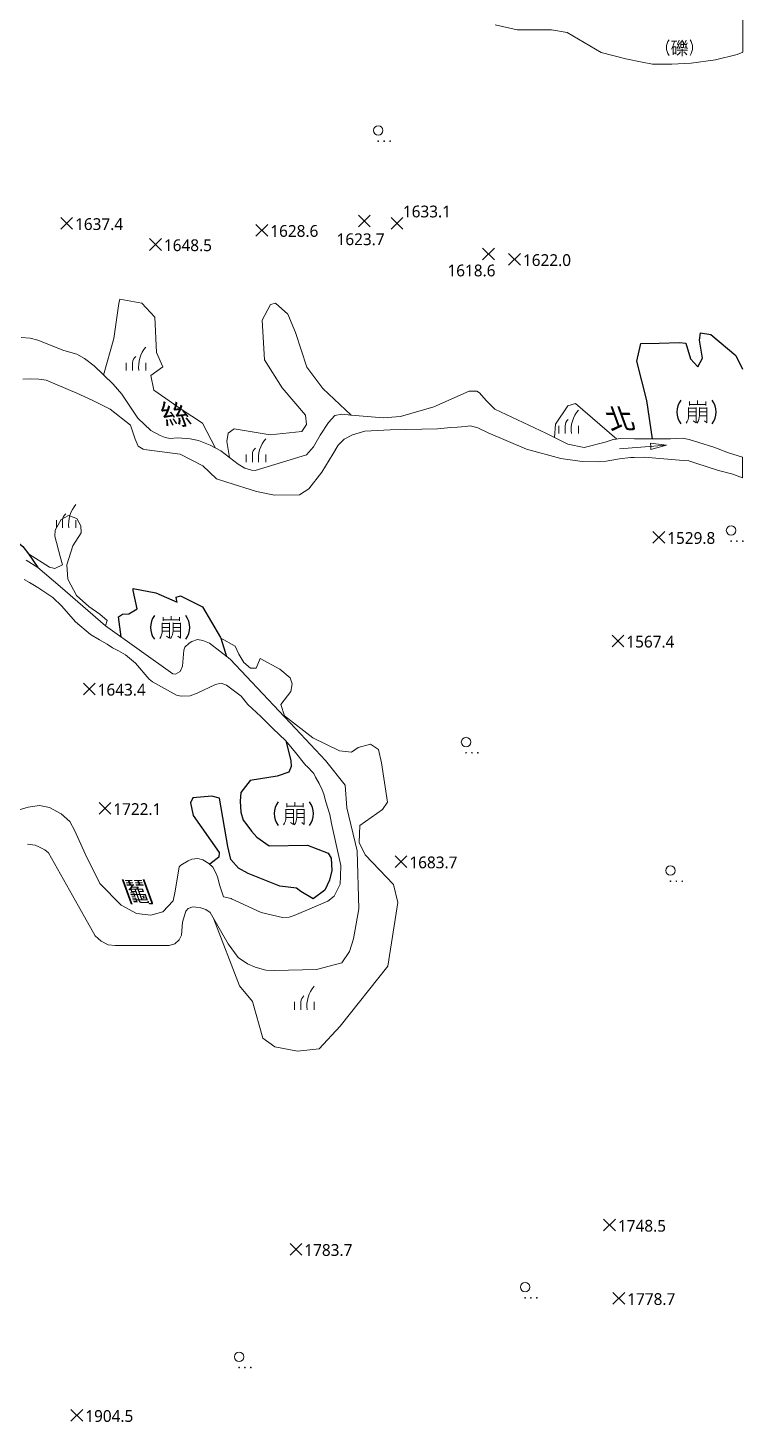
# Model space of a CAD drawing. Header units: metres. Extents: x 232867 to 235443, y 2535802 to 2538582.
# Drawn here: x 234987 to 235442, y 2535843 to 2536730 of the extents above; entities that cross this region are included whole.
import ezdxf
from ezdxf.enums import TextEntityAlignment as Align

# ---------------------------------------------------------------- set-up
doc = ezdxf.new("R2010")
doc.units = ezdxf.units.M
for name, color, linetype, lineweight in [('9510101', 5, 'Continuous', 20), ('9510109', 4, 'Continuous', 20), ('9510503', 5, 'Continuous', 20), ('9710500', 3, 'Continuous', 20), ('9720000', 3, 'Continuous', 20)]:
    doc.layers.add(name, color=color, linetype=linetype, lineweight=lineweight)
doc.layers.add('9540203', color=34, linetype='Continuous', lineweight=20, true_color=0xa55200)
doc.layers.add('9790201', color=34, linetype='145', lineweight=20, true_color=0xa55200)
doc.layers.add('9810200', color=7, linetype='Continuous')
doc.layers.add('9820205', color=34, linetype='Continuous', true_color=0xa55200)
doc.styles.add('LMP', font='')
doc.styles.get('LMP').set_extended_font_data('Microsoft JhengHei')
doc.linetypes.add('145', pattern='A,0,-7.5,[10,base.shx,S=1,R=0,X=0,Y=0]', length=7.5)

# ---------------------------------------------------------------- blocks, each defined once
blk = doc.blocks.new('95423')
at = {"linetype": 'Continuous'}
for points in [[(-8.038459, 4.930951, 0.333333), (-8.038459, -5.069049)], [(5.294874, -5.069049, 0.333333), (5.294874, 4.930951)]]:
    blk.add_lwpolyline(points, format="xyb", dxfattribs=at)
for points in [[(-6.517338, 4.020808), (-3.120598, 3.98995)], [(-4.649285, 4.003837), (-5.035124, 2.261878), (-5.652713, 0.610952), (-6.007826, -0.237655), (-6.486458, -1.086262)], [(-5.703949, 0.488515), (-3.645549, 0.487518), (-3.691487, -4.344848)], [(-5.412274, 0.488373), (-5.381306, -4.711387)], [(-1.177484, 2.956224), (-1.565528, 2.041063), (-2.791747, -0.20806), (-2.714138, -0.47175), (-1.348224, -0.20806)], [(-1.658659, 4.693477), (-2.248486, 3.049291), (-2.745182, 2.087597), (-2.667573, 1.87044), (-1.565528, 2.041063)], [(-1.565528, 0.629545), (-1.348224, -0.20806), (-1.22405, -0.844019)], [(-0.510049, 3.545649), (-0.510049, -0.130504), (1.07317, -0.099481), (1.07317, 3.56116), (-0.028874, 3.576672), (-0.510049, 3.545649)], [(-0.510049, 1.823907), (1.07317, 1.792884)], [(0.467822, 4.7245), (-0.028874, 3.576672)], [(2.765042, 4.569388), (1.694041, 2.056575), (1.756128, 1.854929), (3.044434, 1.979019)], [(3.416956, 3.018268), (3.044434, 1.979019), (1.926867, -0.316638), (1.973432, -0.533795), (3.308304, -0.223571)], [(3.01339, 0.536478), (3.308304, -0.223571), (3.463521, -0.85953)], [(-3.685038, -3.666464), (-5.358978, -3.619674)], [(-2.962791, -1.812378), (3.587391, -1.812378)], [(-0.851832, -2.836116), (-1.705529, -3.766788), (-2.931747, -4.852571)], [(0.327822, -0.850683), (0.281257, -5.550575)], [(1.398823, -2.851627), (2.392216, -3.735766), (3.354564, -4.790527)]]:
    blk.add_lwpolyline(points)
blk = doc.blocks.new('97132')
at = {"linetype": 'Continuous'}
for points in [[(-3.2, 6.8, 1), (2.8, 6.8, 1)], [(-0.4, 0, 1), (0, 0, 1)], [(3.35, 0, 1), (3.75, 0, 1)], [(7.1, 0, 1), (7.5, 0, 1)]]:
    blk.add_lwpolyline(points, format="xyb", close=True, dxfattribs=at)
blk = doc.blocks.new('97200')
at = {"linetype": 'Continuous'}
for points in [[(-0.25, 9, 0.201941), (-2.25, 5)], [(6.25, 15, 0.214635), (1.75, 0)]]:
    blk.add_lwpolyline(points, format="xyb", dxfattribs=at)
for points in [[(-6.25, 5), (-6.25, 0)], [(-2.25, 0), (-2.25, 5)], [(6.25, 5), (6.25, 0)]]:
    blk.add_lwpolyline(points, dxfattribs=at)
blk = doc.blocks.new('95153')
at = {"color": 5, "linetype": 'Continuous'}
blk.add_lwpolyline([(15, 0), (5, 2), (5, 0), (5, -2), (15, 0), (-15, 0)], dxfattribs=at)
blk = doc.blocks.new('98225')
at = {"lineweight": 0}
for points in [[(-6.557994, -7.127561), (-5.892824, -5.979033), (-5.403554, -4.744772), (-5.10201, -3.451385), (-4.997061, -2.128435), (-4.997061, -1.815065), (-4.997061, 2.87217)], [(-4.997061, 2.558801), (-0.311303, 2.558801), (-0.311303, -2.128435), (-0.311303, -6.81567), (-2.185606, -5.565149)], [(-4.997061, 0.059238), (-0.311303, 0.059238)], [(-4.3718, 4.121213), (-4.3718, 6.620776)], [(5.936866, 4.746473), (4.999714, 4.746473), (0.313957, 4.746473), (-4.3718, 4.746473)], [(-0.311303, 2.87217), (-0.311303, 2.558801)], [(0.313957, -7.127561), (0.979128, -5.979033), (1.468397, -4.744772), (1.769941, -3.451385), (1.876369, -2.128435), (1.876369, 2.558801), (1.876369, 2.87217)], [(0.625848, 7.246036), (0.625848, 4.746473)], [(1.876369, 2.558801), (6.560648, 2.558801)], [(1.876369, 0.059238), (6.560648, 0.059238)], [(6.560648, 2.87217), (6.560648, -1.815065), (6.560648, -6.503779), (6.560648, -6.81567), (4.999714, -5.565149)], [(5.936866, 4.121213), (5.936866, 6.620776)], [(-0.311303, -2.440326), (-4.997061, -2.440326)], [(6.560648, -2.440326), (1.876369, -2.440326)]]:
    blk.add_lwpolyline(points, dxfattribs=at)
for start, end in [(143.130102, 216.869898), (323.130102, 36.869898)]:
    blk.add_arc((0, 0), 12.5, start, end)
blk = doc.blocks.new('98120')
at = {"linetype": 'Continuous'}
for points in [[(-3.75, -3.75), (3.75, 3.75)], [(-3.75, 3.75), (3.75, -3.75)]]:
    blk.add_lwpolyline(points, dxfattribs=at)

msp = doc.modelspace()

# ---------------------------------------------------------------- linework, layer by layer
at = {"layer": '9510101', "lineweight": 0, "flags": 128}
for points in [[(234982.44598, 2536533.134248), (234988.10728, 2536532.573948), (234993.10358, 2536531.338948), (235009.52798, 2536524.737748), (235017.80148, 2536522.402148), (235022.66908, 2536519.775348), (235028.82068, 2536515.111148), (235041.06288, 2536503.272148), (235046.48988, 2536497.102748), (235056.61988, 2536481.743348), (235065.02948, 2536473.831548), (235070.90968, 2536470.664748), (235074.08068, 2536469.371948), (235077.30788, 2536468.825148), (235082.06428, 2536469.137348), (235090.04328, 2536468.585948), (235095.34588, 2536467.600348), (235102.74348, 2536464.546148), (235109.45308, 2536460.869148), (235120.63788, 2536452.394948), (235124.83228, 2536449.977748), (235128.93128, 2536448.715948), (235131.25708, 2536448.409148), (235163.94628, 2536458.317148), (235168.49108, 2536463.442748), (235172.68328, 2536470.952948), (235178.09888, 2536479.075348), (235182.04848, 2536483.384948), (235186.52968, 2536484.336148), (235192.34408, 2536483.567948), (235212.80908, 2536482.042748), (235223.89168, 2536482.893748), (235244.95728, 2536488.933348), (235267.44208, 2536498.883748), (235272.29828, 2536498.955748), (235274.12488, 2536497.762748), (235278.37348, 2536492.988548), (235283.77648, 2536487.517348), (235316.307311, 2536472.277913), (235330.217889, 2536465.119344), (235340.586109, 2536463.0379), (235354.083581, 2536466.572339), (235359.12268, 2536468.067348), (235363.94068, 2536468.819348), (235372.72388, 2536468.539948), (235395.64068, 2536468.579948), (235403.26928, 2536468.997748), (235407.48918, 2536468.123248), (235413.68558, 2536466.288348), (235423.13788, 2536463.354748), (235432.49988, 2536459.619748), (235441.363044, 2536457.013217), (235441.350254, 2536443.752358), (235435.27748, 2536446.085148), (235426.21228, 2536448.378748), (235411.69068, 2536453.126348), (235407.24408, 2536454.668348), (235401.30628, 2536455.081548), (235378.85558, 2536456.950748), (235372.42398, 2536456.769648), (235370.15938, 2536456.814948), (235363.268743, 2536455.839723), (235354.687295, 2536454.331119), (235349.771287, 2536453.900086), (235339.508051, 2536454.115602), (235325.744506, 2536456.014348), (235303.95458, 2536461.991448), (235279.559673, 2536472.439329), (235272.953827, 2536475.57426), (235270.65688, 2536476.270448), (235268.09368, 2536476.781648), (235266.66478, 2536476.622048), (235262.726678, 2536476.264065), (235260.183204, 2536475.940636), (235255.950803, 2536475.797573), (235247.29648, 2536474.863448), (235217.28738, 2536474.377148), (235201.09978, 2536473.383048), (235193.24208, 2536471.102948), (235187.91328, 2536468.392748), (235184.22648, 2536464.651848), (235180.70368, 2536458.830148), (235173.80548, 2536447.336348), (235165.41378, 2536436.874148), (235159.64818, 2536432.971448), (235143.75218, 2536432.722748), (235132.14608, 2536435.028948), (235113.38118, 2536441.007848), (235106.82868, 2536443.048448), (235098.00038, 2536451.469148), (235083.53408, 2536458.813448), (235062.41508, 2536461.654648), (235060.18318, 2536462.086748), (235056.90148, 2536463.850548), (235054.93598, 2536468.448048), (235052.04718, 2536477.352248), (235039.04688, 2536487.382448), (235027.56298, 2536493.258448), (235017.94768, 2536497.584748), (234998.37228, 2536506.002548), (234993.72768, 2536506.626348), (234988.24488, 2536506.663548), (234983.58748, 2536506.457948)], [(234985.603279, 2536391.484156), (234993.132787, 2536386.818014), (235007.34308, 2536374.722348), (235036.17548, 2536349.584548), (235078.97988, 2536319.027348), (235080.59228, 2536319.002748), (235083.65808, 2536320.614948), (235085.13808, 2536324.002348), (235085.93708, 2536334.127748), (235086.61228, 2536336.098948), (235089.32348, 2536338.638148), (235090.99888, 2536339.718748), (235094.65728, 2536340.907148), (235098.10548, 2536340.393748), (235102.36468, 2536338.670148), (235115.48068, 2536328.471148), (235156.97248, 2536284.294148), (235176.01788, 2536264.051748), (235188.56458, 2536248.338548), (235189.74398, 2536233.982548), (235196.30218, 2536206.562848), (235197.39668, 2536169.663848), (235194.02578, 2536150.462748), (235191.45898, 2536142.454848), (235186.41718, 2536135.302948), (235170.30908, 2536131.059348), (235143.61848, 2536130.405748), (235138.04608, 2536130.628748), (235131.25588, 2536132.575148), (235126.49488, 2536134.629148), (235120.56568, 2536138.636348), (235114.15588, 2536147.442748), (235102.66208, 2536167.340148), (235100.01948, 2536169.315748), (235096.76188, 2536170.240748), (235093.54388, 2536170.750548), (235091.65668, 2536170.871348), (235088.78548, 2536169.947348), (235087.28388, 2536168.173148), (235085.05828, 2536161.202748), (235084.51748, 2536152.916748), (235083.04528, 2536150.035948), (235080.19428, 2536147.406748), (235076.62868, 2536146.262948), (235042.30128, 2536146.416548), (235037.83828, 2536146.853148), (235033.35488, 2536148.994948), (235029.53828, 2536152.555148), (235022.67188, 2536164.640348), (234999.92628, 2536205.214548), (234997.56028, 2536207.185748), (234993.81208, 2536209.178148), (234991.29348, 2536210.230348), (234986.60108, 2536210.716548)], [(234977.91208, 2536231.605748), (234986.84378, 2536234.261048), (234994.19688, 2536235.462748), (235000.55468, 2536234.204348), (235007.94028, 2536230.065648), (235013.45418, 2536225.193348), (235016.52098, 2536219.294948), (235023.24928, 2536204.615248), (235032.60088, 2536185.766448), (235046.10678, 2536171.996048), (235055.80848, 2536166.717448), (235065.05168, 2536165.621848), (235072.54288, 2536167.834848), (235079.13998, 2536174.661048), (235080.54528, 2536180.876648), (235082.90428, 2536196.336248), (235084.05178, 2536197.498248), (235088.79748, 2536200.271048), (235090.95598, 2536201.295248), (235094.84988, 2536201.753148), (235098.03008, 2536200.907448), (235101.94158, 2536198.478648), (235104.40908, 2536196.185048), (235106.30718, 2536192.588648), (235107.47758, 2536189.997948), (235108.95598, 2536184.233848), (235111.31608, 2536177.233248), (235116.16928, 2536176.130448), (235116.20728, 2536176.095348), (235135.08148, 2536167.368348), (235148.76608, 2536164.082948), (235152.93228, 2536164.268548), (235156.20808, 2536165.417548), (235177.59388, 2536174.550548), (235181.716536, 2536177.751083), (235185.470135, 2536185.399293), (235185.698203, 2536190.338467), (235185.850243, 2536197.177334), (235179.92988, 2536223.977548), (235178.840168, 2536229.626687), (235176.231692, 2536237.708069), (235175.00788, 2536242.493548), (235173.94228, 2536245.360748), (235172.078631, 2536249.398048), (235169.83448, 2536253.455748), (235168.62368, 2536255.691548), (235164.23908, 2536260.464748), (235163.54328, 2536260.775548), (235156.157348, 2536270.23899), (235150.71958, 2536276.637048), (235142.84228, 2536284.199748), (235134.88998, 2536292.054748), (235126.72558, 2536299.603848), (235122.44568, 2536305.020148), (235113.11408, 2536311.836748), (235109.82928, 2536313.085948), (235106.13128, 2536312.440948), (235094.55048, 2536306.756948), (235089.90908, 2536305.107748), (235084.22528, 2536304.832348), (235081.24848, 2536305.465948), (235066.10668, 2536314.113348), (235063.91108, 2536315.681748), (235055.24448, 2536325.920748), (235048.91788, 2536331.151348), (235044.36388, 2536333.757648), (235040.54618, 2536335.636648), (235037.178885, 2536337.975011), (235032.378347, 2536340.852739), (235026.665364, 2536344.15623), (235017.06998, 2536352.136248), (235008.33388, 2536362.227148), (235002.517014, 2536367.610879), (234993.055839, 2536374.140573), (234987.72454, 2536377.217774), (234984.42161, 2536379.131809)]]:
    msp.add_lwpolyline(points, dxfattribs=at).dxf.unprotected_set("ltscale", 0)
at = {"layer": '9510109', "lineweight": 0, "flags": 128}
for points in [[(235441.728096, 2536835.505788), (235441.611515, 2536714.632948), (235441.611514, 2536714.632948), (235438.065914, 2536713.146148), (235424.168314, 2536709.759948), (235408.688714, 2536707.509948), (235396.524714, 2536706.859148), (235384.176314, 2536706.840948), (235377.512314, 2536708.146148), (235367.130714, 2536710.230548), (235351.402814, 2536714.328048), (235329.878614, 2536727.081848), (235319.980914, 2536728.725248), (235298.096814, 2536728.830548), (235284.101314, 2536731.894348)], [(234982.446014, 2536533.134248), (234988.107214, 2536532.573948), (234993.103514, 2536531.338948), (235009.527914, 2536524.737748), (235017.801514, 2536522.402148), (235022.669114, 2536519.775348), (235028.820714, 2536515.111148), (235041.062914, 2536503.272148), (235046.489914, 2536497.102748), (235056.619914, 2536481.743348), (235065.029514, 2536473.831548), (235070.909714, 2536470.664748), (235074.080714, 2536469.371948), (235077.307914, 2536468.825148), (235082.064314, 2536469.137348), (235090.043314, 2536468.585948), (235095.345914, 2536467.600348), (235102.743514, 2536464.546148), (235109.453114, 2536460.869148), (235120.637914, 2536452.394948), (235124.832314, 2536449.977748), (235128.931314, 2536448.715948), (235131.257114, 2536448.409148), (235163.946314, 2536458.317148), (235168.491114, 2536463.442748), (235172.683314, 2536470.952948), (235178.098914, 2536479.075348), (235182.048514, 2536483.384948), (235186.529714, 2536484.336148), (235192.344114, 2536483.567948), (235212.809114, 2536482.042748), (235223.891714, 2536482.893748), (235244.957314, 2536488.933348), (235267.442114, 2536498.883748), (235272.298314, 2536498.955748), (235274.124914, 2536497.762748), (235278.373514, 2536492.988548), (235283.776514, 2536487.517348), (235316.307345, 2536472.277913), (235330.217922, 2536465.119344), (235340.586143, 2536463.0379), (235354.083614, 2536466.572339), (235359.122714, 2536468.067348), (235363.940714, 2536468.819348), (235372.723914, 2536468.539948), (235395.640714, 2536468.579948), (235403.269314, 2536468.997748), (235407.489114, 2536468.123248), (235413.685614, 2536466.288348), (235423.137914, 2536463.354748), (235432.499914, 2536459.619748), (235441.363044, 2536457.013227), (235441.350254, 2536443.752345), (235441.350214, 2536443.752348), (235435.277414, 2536446.085148), (235426.212314, 2536448.378748), (235411.690714, 2536453.126348), (235407.244114, 2536454.668348), (235401.306314, 2536455.081548), (235378.855514, 2536456.950748), (235372.424014, 2536456.769648), (235370.159414, 2536456.814948), (235363.268776, 2536455.839723), (235354.687328, 2536454.331119), (235349.771221, 2536453.900086), (235339.508085, 2536454.115602), (235325.744539, 2536456.014348), (235303.954614, 2536461.991448), (235279.559706, 2536472.439329), (235272.95386, 2536475.57426), (235270.656914, 2536476.270448), (235268.093714, 2536476.781648), (235266.664814, 2536476.622048), (235262.726612, 2536476.264065), (235260.183237, 2536475.940636), (235255.950837, 2536475.797573), (235247.296514, 2536474.863448), (235217.287414, 2536474.377148), (235201.099814, 2536473.383048), (235193.242014, 2536471.102948), (235187.913314, 2536468.392748), (235184.226514, 2536464.651848), (235180.703614, 2536458.830148), (235173.805414, 2536447.336348), (235165.413814, 2536436.874148), (235159.648114, 2536432.971448), (235143.752214, 2536432.722748), (235132.146114, 2536435.028948), (235113.381114, 2536441.007848), (235106.828614, 2536443.048448), (235098.000314, 2536451.469148), (235083.534014, 2536458.813448), (235062.415014, 2536461.654648), (235060.183214, 2536462.086748), (235056.901414, 2536463.850548), (235054.936014, 2536468.448048), (235052.047214, 2536477.352248), (235039.046814, 2536487.382448), (235027.562914, 2536493.258448), (235017.947714, 2536497.584748), (234998.372314, 2536506.002548), (234993.727714, 2536506.626348), (234988.244914, 2536506.663548), (234983.587514, 2536506.457948)], [(234985.603313, 2536391.484156), (234993.132821, 2536386.818014), (235007.343114, 2536374.722348), (235036.175514, 2536349.584548), (235078.979914, 2536319.027348), (235080.592314, 2536319.002748), (235083.658114, 2536320.614948), (235085.138114, 2536324.002348), (235085.937114, 2536334.127748), (235086.612314, 2536336.098948), (235089.323514, 2536338.638148), (235090.998914, 2536339.718748), (235094.657314, 2536340.907148), (235098.105514, 2536340.393748), (235102.364714, 2536338.670148), (235115.480714, 2536328.471148), (235156.972514, 2536284.294148), (235176.017914, 2536264.051748), (235188.564614, 2536248.338548), (235189.744014, 2536233.982548), (235196.302114, 2536206.562848), (235197.396714, 2536169.663848), (235194.025814, 2536150.462748), (235191.459014, 2536142.454848), (235186.417214, 2536135.302948), (235170.309114, 2536131.059348), (235143.618514, 2536130.405748), (235138.046114, 2536130.628748), (235131.255914, 2536132.575148), (235126.494914, 2536134.629148), (235120.565714, 2536138.636348), (235114.155914, 2536147.442748), (235102.662114, 2536167.340148), (235100.019514, 2536169.315748), (235096.761914, 2536170.240748), (235093.543914, 2536170.750548), (235091.656714, 2536170.871348), (235088.785514, 2536169.947348), (235087.283914, 2536168.173148), (235085.058314, 2536161.202748), (235084.517514, 2536152.916748), (235083.045314, 2536150.035948), (235080.194314, 2536147.406748), (235076.628714, 2536146.262948), (235042.301314, 2536146.416548), (235037.838314, 2536146.853148), (235033.354914, 2536148.994948), (235029.538314, 2536152.555148), (235022.671914, 2536164.640348), (234999.926314, 2536205.214548), (234997.560314, 2536207.185748), (234993.812114, 2536209.178148), (234991.293514, 2536210.230348), (234986.601114, 2536210.716548)], [(234977.912114, 2536231.605748), (234986.843814, 2536234.261048), (234994.196814, 2536235.462748), (235000.554614, 2536234.204348), (235007.940214, 2536230.065648), (235013.454214, 2536225.193348), (235016.520914, 2536219.294948), (235023.249314, 2536204.615248), (235032.600914, 2536185.766448), (235046.106714, 2536171.996048), (235055.808514, 2536166.717448), (235065.051714, 2536165.621848), (235072.542914, 2536167.834848), (235079.140014, 2536174.661048), (235080.545214, 2536180.876648), (235082.904314, 2536196.336248), (235084.051814, 2536197.498248), (235088.797414, 2536200.271048), (235090.956014, 2536201.295248), (235094.849914, 2536201.753148), (235098.030114, 2536200.907448), (235101.941614, 2536198.478648), (235104.409014, 2536196.185048), (235106.307214, 2536192.588648), (235107.477514, 2536189.997948), (235108.955914, 2536184.233848), (235111.316014, 2536177.233248), (235116.169314, 2536176.130448), (235116.207314, 2536176.095348), (235135.081514, 2536167.368348), (235148.766114, 2536164.082948), (235152.932314, 2536164.268548), (235156.208114, 2536165.417548), (235177.593914, 2536174.550548), (235181.716569, 2536177.751083), (235185.470168, 2536185.399293), (235185.698237, 2536190.338467), (235185.850277, 2536197.177334), (235179.929914, 2536223.977548), (235178.840202, 2536229.626687), (235176.231726, 2536237.708069), (235175.007914, 2536242.493548), (235173.942314, 2536245.360748), (235172.078665, 2536249.398048), (235169.834514, 2536253.455748), (235168.623714, 2536255.691548), (235164.239114, 2536260.464748), (235163.543214, 2536260.775548), (235156.157381, 2536270.23899), (235150.719614, 2536276.637048), (235142.842314, 2536284.199748), (235134.890014, 2536292.054748), (235126.725514, 2536299.603848), (235122.445714, 2536305.020148), (235113.114114, 2536311.836748), (235109.829314, 2536313.085948), (235106.131314, 2536312.440948), (235094.550514, 2536306.756948), (235089.909114, 2536305.107748), (235084.225314, 2536304.832348), (235081.248514, 2536305.465948), (235066.106714, 2536314.113348), (235063.911114, 2536315.681748), (235055.244514, 2536325.920748), (235048.917814, 2536331.151348), (235044.363814, 2536333.757648), (235040.546214, 2536335.636648), (235037.178919, 2536337.975011), (235032.37838, 2536340.852739), (235026.665298, 2536344.15623), (235017.070014, 2536352.136248), (235008.333914, 2536362.227148), (235002.517047, 2536367.610879), (234993.055872, 2536374.140573), (234987.724574, 2536377.217774), (234984.421643, 2536379.131809)]]:
    msp.add_lwpolyline(points, dxfattribs=at).dxf.unprotected_set("ltscale", 0)
at = {"layer": '9790201', "flags": 128}
for points in [[(235351.402799, 2536714.328), (235329.878657, 2536727.081852), (235319.980908, 2536728.72528), (235298.096817, 2536728.830519), (235284.1013, 2536731.8943)], [(235351.4028, 2536714.328), (235367.1307, 2536710.2305), (235377.5123, 2536708.1461), (235384.1763, 2536706.8409), (235396.5247, 2536706.8591), (235408.6887, 2536707.5099), (235424.1683, 2536709.7599), (235438.0659, 2536713.1461), (235441.6115, 2536714.6329)], [(235106.0983, 2536462.7076), (235097.785549, 2536478.556775), (235084.312757, 2536487.416604), (235066.843616, 2536499.481281), (235065.034145, 2536508.911392), (235072.687888, 2536514.42566), (235068.646181, 2536523.59327), (235067.483142, 2536545.947384), (235059.22331, 2536554.840002), (235045.301293, 2536557.485498), (235044.702437, 2536554.624438), (235041.520398, 2536532.367224), (235034.9418, 2536509.1916)], [(235192.3441, 2536483.5679), (235174.340688, 2536500.598423), (235164.307293, 2536514.200632), (235156.940239, 2536536.267263), (235152.134924, 2536547.914673), (235144.386684, 2536554.822827), (235141.165283, 2536554.057184), (235135.779684, 2536544.084896), (235137.213639, 2536518.750962), (235148.520344, 2536500.932937), (235163.298575, 2536483.633668), (235164.088642, 2536477.675589), (235161.143827, 2536473.184781), (235140.803579, 2536471.069161), (235117.93561, 2536474.900689), (235114.232856, 2536472.144336), (235113.2796, 2536466.920673), (235115.0455, 2536456.632)], [(235321.799625, 2536469.451512), (235322.417128, 2536478.02255), (235330.357225, 2536489.627113), (235335.113684, 2536491.164137), (235361.5317, 2536468.4433)], [(234987.104394, 2536395.364211), (235000.470911, 2536386.973161), (235003.864312, 2536386.025913), (235008.683266, 2536388.477658), (235007.191823, 2536393.795474), (235003.9506, 2536406.608788), (235004.163178, 2536410.484446), (235007.981736, 2536417.288513), (235012.558827, 2536419.738738), (235017.894452, 2536417.835119), (235020.347856, 2536413.249786), (235020.622664, 2536408.892901), (235015.363912, 2536400.62691), (235011.585621, 2536388.495903), (235012.138897, 2536379.297868), (235017.780446, 2536368.921094), (235025.573135, 2536361.947874), (235032.623764, 2536357.149296), (235037.250273, 2536353.061914), (235036.1755, 2536349.5845)], [(235109.554249, 2536341.738646), (235118.54161, 2536336.710098), (235119.769227, 2536334.296364), (235120.998675, 2536331.640497), (235124.183158, 2536326.333324), (235128.322281, 2536322.727168), (235131.950224, 2536322.749975), (235134.564958, 2536328.82004), (235146.951212, 2536322.117842), (235153.523605, 2536316.589822), (235155.004067, 2536312.724807), (235154.073222, 2536307.876054), (235147.605155, 2536299.60246), (235150.078692, 2536292.353657), (235168.0827, 2536278.422422), (235185.07716, 2536270.054179), (235192.580399, 2536269.374912), (235196.911967, 2536272.307883), (235204.636936, 2536274.293607), (235209.74168, 2536270.935666), (235211.740643, 2536262.473154), (235215.557106, 2536237.556201), (235212.447664, 2536232.935897), (235198.012766, 2536222.67506), (235197.611403, 2536211.776007), (235201.297915, 2536204.050539), (235219.340359, 2536185.0345), (235222.086875, 2536173.670946), (235215.862237, 2536133.193585), (235185.433011, 2536094.985514), (235171.996679, 2536080.614487), (235158.221478, 2536079.07502), (235143.929606, 2536081.890916), (235136.147898, 2536087.411334), (235129.683756, 2536110.616626), (235121.383547, 2536120.734542), (235105.091498, 2536163.134468)]]:
    msp.add_lwpolyline(points, dxfattribs=at)
at = {"layer": '9820205', "flags": 128}
for points in [[(235384.1823, 2536468.5599), (235380.477547, 2536492.901871), (235374.257252, 2536517.981596), (235376.678143, 2536529.300281), (235388.473388, 2536529.374417), (235401.26854, 2536529.957213), (235405.287886, 2536529.480099), (235408.378315, 2536519.451995), (235412.935081, 2536514.456871), (235415.903251, 2536520.001667), (235414.057776, 2536531.293537), (235414.773198, 2536536.07061), (235421.308086, 2536534.855742), (235437.223245, 2536521.642797), (235441.416955, 2536512.90838)], [(234917.229981, 2536404.22294), (234927.551837, 2536402.352966), (234934.087625, 2536401.667618), (234943.982038, 2536404.63556), (234953.86913, 2536408.572036), (234961.59776, 2536410.073492), (234970.06845, 2536409.400307), (234975.895122, 2536406.531195), (234983.442288, 2536400.040722), (234987.104394, 2536395.364211)], [(234987.104394, 2536395.364211), (234993.132911, 2536386.817937)], [(235046.026773, 2536342.551874), (235044.478591, 2536355.375831), (235046.884407, 2536357.085971), (235050.994245, 2536357.353952), (235056.291434, 2536360.535139), (235053.784951, 2536372.142347), (235053.7758, 2536373.353015), (235068.067672, 2536370.537118), (235081.655918, 2536364.811058), (235081.401243, 2536366.504472), (235081.148399, 2536367.955753), (235083.803399, 2536368.698879), (235097.884523, 2536361.765192), (235109.400331, 2536342.223833), (235109.554249, 2536341.738646)], [(235109.554249, 2536341.738646), (235113.200744, 2536330.243994)], [(235150.900494, 2536276.424185), (235154.092237, 2536264.036467), (235154.361238, 2536260.194522), (235152.709153, 2536256.580734), (235145.290172, 2536254.131845), (235128.27667, 2536251.382442), (235122.337143, 2536243.657851), (235121.899146, 2536238.129875), (235122.191784, 2536231.165126), (235123.669419, 2536226.129641), (235126.092142, 2536223.021911), (235129.001954, 2536218.956333), (235132.389766, 2536215.133986), (235140.348566, 2536209.658771), (235164.577506, 2536210.051242), (235177.810657, 2536205.089622), (235179.753563, 2536201.978878), (235180.053474, 2536194.053266), (235178.661298, 2536187.798612)], [(235178.661298, 2536187.798612), (235175.589763, 2536181.533406), (235168.19442, 2536175.961713), (235160.480983, 2536180.717788), (235157.585716, 2536182.86164), (235147.020651, 2536183.99639), (235126.806516, 2536192.037097), (235120.78153, 2536195.602646), (235115.941539, 2536201.097458), (235113.96045, 2536209.252733), (235108.689632, 2536239.96869), (235103.880553, 2536241.379834), (235091.652493, 2536240.34209), (235090.238498, 2536236.970025), (235091.97786, 2536229.053459), (235108.471647, 2536205.37461), (235108.253558, 2536202.490514), (235102.451331, 2536198.004853)]]:
    msp.add_lwpolyline(points, dxfattribs=at)

# ---------------------------------------------------------------- block references
at = {"layer": '9510503', "rotation": 4.557518}
msp.add_blockref('95153', (235378.054949, 2536463.440041), dxfattribs=at)
at = {"layer": '9540203'}
msp.add_blockref('95423', (235402.7459, 2536717.5321), dxfattribs=at)
at = {"layer": '9710500'}
for p in [(235209.891021, 2536657.925882), (235434.33, 2536403.5281), (235265.73511, 2536268.939622), (235395.7883, 2536187.188), (235303.286917, 2535922.240525), (235121.321116, 2535877.896208)]:
    msp.add_blockref('97132', p, dxfattribs=at)
at = {"layer": '9720000'}
for p in [(235055.5897, 2536511.978), (235330.78063, 2536471.88571), (235131.818582, 2536453.678129), (235011.100823, 2536411.897431), (235162.660141, 2536105.399142)]:
    msp.add_blockref('97200', p, dxfattribs=at)
at = {"layer": '9810200'}
for p in [(235011.4031, 2536605.6334, 1637.408177), (235135.6237, 2536601.2483, 1628.609065), (235200.8085, 2536607.1759, 1623.706832), (235221.5969, 2536605.6984, 1633.145548), (235067.9414, 2536592.1826, 1648.525729), (235279.839, 2536586.1251, 1618.643834), (235296.3939, 2536582.7238, 1621.966988), (235388.1746, 2536405.9857, 1529.830355), (235362.1568, 2536340.0412, 1567.392964), (235025.7877, 2536309.4832, 1643.410325), (235035.7457, 2536233.5604, 1722.095269), (235224.1138, 2536199.6334, 1683.661937), (235356.8473, 2535968.5137, 1748.496542), (235157.2769, 2535953.0893, 1783.681369), (235362.7305, 2535921.8885, 1778.662193), (235017.8966, 2535847.5179, 1904.501314)]:
    msp.add_blockref('98120', p, dxfattribs=at)
at = {"layer": '9820205'}
for p in [(235412.161057, 2536485.643862), (235077.217259, 2536348.625448), (235155.959671, 2536230.18522)]:
    msp.add_blockref('98225', p, dxfattribs=at)

# ---------------------------------------------------------------- texts
at = {"layer": '9510101', "style": 'LMP', "oblique": 340}
for s, p in [('絲', (235082.990385, 2536484.350244)), ('北', (235365.901645, 2536481.438545)), ('鬮', (235058.948723, 2536180.476312))]:
    msp.add_text(s, height=13, dxfattribs=at).set_placement(p, align=Align.MIDDLE)
at = {"layer": '9810200', "style": 'LMP'}
for s, p in [('1633.1', (235225.3469, 2536609.4484, 1633.145548)), ('1637.4', (235016.776313, 2536601.435322, 1637.408177)), ('1628.6', (235140.996913, 2536597.050222, 1628.609065)), ('1648.5', (235073.314613, 2536587.984522, 1648.525729)), ('1623.7', (235183.147342, 2536591.783794, 1623.706832)), ('1618.6', (235253.698339, 2536571.916587, 1600)), ('1622.0', (235301.767113, 2536578.525722, 1621.966988)), ('1529.8', (235393.547813, 2536401.787622, 1529.830355)), ('1567.4', (235367.530013, 2536335.843122, 1567.392964)), ('1643.4', (235031.160913, 2536305.285122, 1643.410325)), ('1722.1', (235041.118913, 2536229.352638, 1722.095269)), ('1683.7', (235229.487013, 2536195.435322, 1683.661937)), ('1748.5', (235362.220513, 2535964.315622, 1748.496542)), ('1783.7', (235162.650113, 2535948.891222, 1783.681369)), ('1778.7', (235368.103713, 2535917.690422, 1778.662193)), ('1904.5', (235023.269813, 2535843.319822, 1904.501314))]:
    msp.add_text(s, height=7.5, dxfattribs=at).set_placement(p)

doc.saveas('drawing.dxf')
